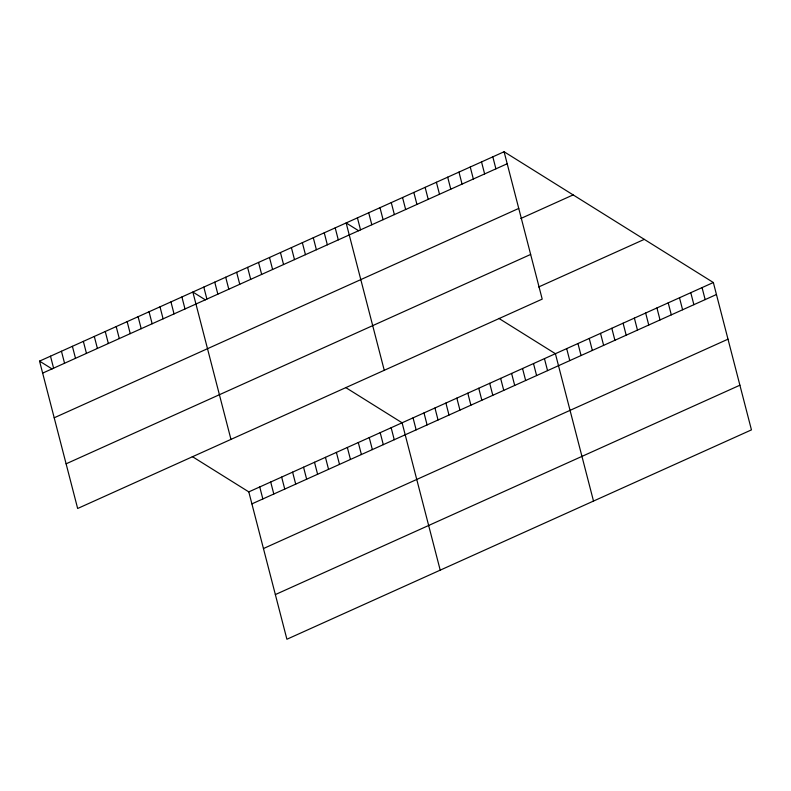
<?xml version="1.0" encoding="UTF-8"?>
<svg xmlns="http://www.w3.org/2000/svg" width="791" height="791" viewBox="0 0 791 791"><rect width="100%" height="100%" fill="white"/><g stroke="black" fill="none" stroke-linecap="round" stroke-linejoin="round"><path stroke-width="1.19" d="M504.094 151.753L542.201 299.117L77.656 508.484L39.55 361.121L504.094 151.753L713.344 282.516L751.45 429.879L286.906 639.247L248.799 491.883L192.302 456.575M42.655 373.115L507.189 163.757M54.203 417.786L518.748 208.429M520.834 218.484L573.139 194.902M66.108 463.813L530.652 254.445M538.651 286.975L644.289 239.366M248.799 491.883L713.344 282.516M251.904 503.877L716.438 294.519M263.452 548.549L727.997 339.181M275.357 594.575L739.901 385.207M358.699 230.784L346.142 222.943L384.258 370.307M498.894 318.397L555.401 353.706L593.507 501.069M205.403 299.878L192.846 292.027L230.962 439.391M345.598 387.481L402.095 422.79L440.211 570.153M39.55 361.121L52.107 368.962M702.062 287.598L705.157 299.601M690.78 292.69L693.875 304.683M679.499 297.772L682.593 309.765M668.217 302.854L671.312 314.858M656.935 307.936L660.03 319.94M645.654 313.028L648.749 325.022M634.372 318.111L637.467 330.104M623.09 323.193L626.185 335.196M611.809 328.275L614.904 340.278M600.527 333.367L603.622 345.36M589.246 338.449L592.34 350.443M577.964 343.531L581.059 355.535M566.682 348.613L569.777 360.617M492.813 156.836L495.908 168.839M544.445 358.639L547.55 370.633M481.531 161.928L484.626 173.921M533.5 363.573L536.595 375.567M522.544 368.507L525.649 380.501M470.25 167.01L473.344 179.003M511.599 373.441L514.704 385.444M458.968 172.092L462.063 184.095M500.644 378.375L503.748 390.378M447.686 177.174L450.781 189.178M489.698 383.309L492.803 395.312M436.405 182.266L439.499 194.26M478.743 388.243L481.848 400.246M425.123 187.348L428.218 199.342M467.797 393.176L470.902 405.18M413.831 192.431L416.936 204.434M456.842 398.12L459.947 410.114M402.55 197.513L405.654 209.516M445.897 403.054L449.001 415.048M391.268 202.605L394.373 214.598M434.951 407.988L438.046 419.981M379.987 207.687L383.091 219.68M423.996 412.922L427.1 424.915M368.705 212.769L371.81 224.773M413.05 417.856L416.155 429.859M357.423 217.851L360.528 229.855M391.15 427.723L394.254 439.727M335.196 227.877L338.301 239.871M380.194 432.657L383.299 444.661M324.251 232.811L327.345 244.805M369.249 437.601L372.353 449.595M313.295 237.745L316.4 249.738M358.293 442.535L361.398 454.528M302.35 242.679L305.455 254.682M347.348 447.469L350.453 459.462M291.395 247.613L294.499 259.616M336.402 452.403L339.497 464.396M280.449 252.547L283.554 264.55M325.447 457.336L328.552 469.34M269.494 257.48L272.598 269.484M314.502 462.27L317.606 474.274M258.548 262.424L261.653 274.418M303.546 467.204L306.651 479.208M247.593 267.358L250.698 279.352M292.601 472.138L295.705 484.141M236.647 272.292L239.752 284.285M281.645 477.082L284.75 489.075M225.702 277.226L228.797 289.219M270.7 482.016L273.805 494.009M214.747 282.16L217.851 294.163M259.745 486.949L262.849 498.943M203.801 287.093L206.906 299.097M181.9 296.961L185.005 308.965M170.945 301.895L174.05 313.898M160 306.839L163.104 318.832M149.044 311.773L152.149 323.766M138.099 316.707L141.203 328.7M127.153 321.64L130.248 333.634M116.198 326.574L119.303 338.578M105.252 331.508L108.357 343.512M94.297 336.442L97.402 348.445M83.352 341.376L86.456 353.379M72.396 346.32L75.501 358.313M61.451 351.253L64.555 363.247M50.495 356.187L53.6 368.181"/></g></svg>
